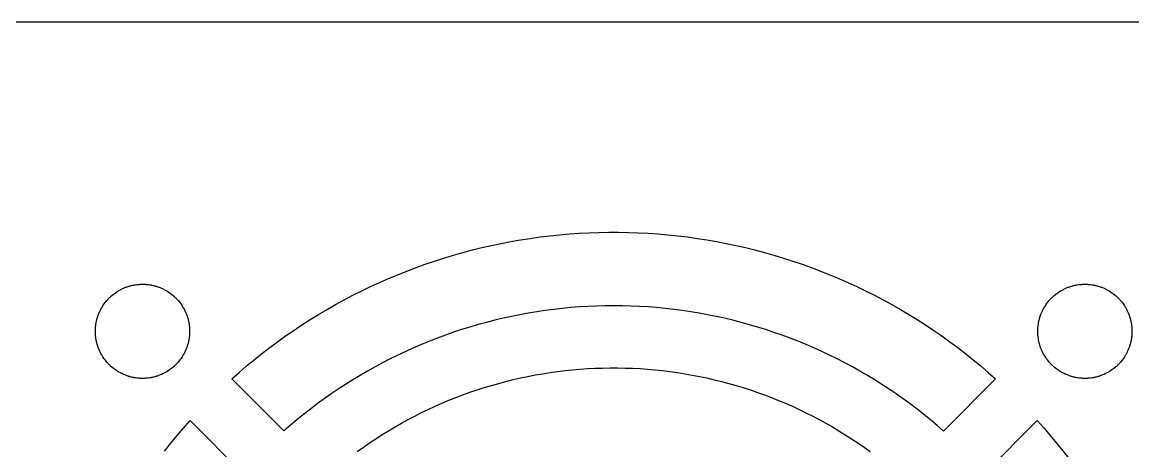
# Model space of a CAD drawing. Header units: metres. Extents: x -3 to 104, y -10 to 53.
# Drawn here: x 30.42 to 68.13, y 38.19 to 52.75 of the extents above; entities that cross this region are included whole.
import ezdxf

# ---------------------------------------------------------------- set-up
doc = ezdxf.new("R2010")
doc.units = ezdxf.units.M

msp = doc.modelspace()

# ---------------------------------------------------------------- linework, layer by layer
for p, q in [((102.768, 52.75), (-2.01758, 52.75)), ((46.6797, 45.2363), (47.0088, 45.2988)), ((47.0088, 45.2988), (47.3379, 45.3564)), ((47.3379, 45.3564), (47.668, 45.4082)), ((47.668, 45.4082), (47.999, 45.4541)), ((47.999, 45.4541), (48.3311, 45.4951)), ((48.3311, 45.4951), (48.6641, 45.5293)), ((48.6641, 45.5293), (48.9971, 45.5586)), ((48.9971, 45.5586), (49.3301, 45.5811)), ((49.3301, 45.5811), (49.6641, 45.5986)), ((49.6641, 45.5986), (49.998, 45.6104)), ((49.998, 45.6104), (50.333, 45.6162)), ((50.333, 45.6162), (50.667, 45.6162)), ((50.667, 45.6162), (51.002, 45.6104)), ((51.002, 45.6104), (51.3359, 45.5986)), ((51.3359, 45.5986), (51.6699, 45.5811)), ((51.6699, 45.5811), (52.0029, 45.5586)), ((52.0029, 45.5586), (52.3359, 45.5293)), ((52.3359, 45.5293), (52.6689, 45.4951)), ((52.6689, 45.4951), (53.001, 45.4541)), ((53.001, 45.4541), (53.332, 45.4082)), ((53.332, 45.4082), (53.6621, 45.3564)), ((53.6621, 45.3564), (53.9912, 45.2988)), ((53.9912, 45.2988), (54.3203, 45.2363)), ((45.0576, 44.8359), (45.3789, 44.9277)), ((45.3789, 44.9277), (45.7021, 45.0127)), ((45.7021, 45.0127), (46.0273, 45.0928)), ((46.0273, 45.0928), (46.3525, 45.167)), ((46.3525, 45.167), (46.6797, 45.2363)), ((54.3203, 45.2363), (54.6475, 45.167)), ((54.6475, 45.167), (54.9727, 45.0928)), ((54.9727, 45.0928), (55.2979, 45.0127)), ((55.2979, 45.0127), (55.6211, 44.9277)), ((55.6211, 44.9277), (55.9424, 44.8359)), ((43.7881, 44.416), (44.1025, 44.5293)), ((44.1025, 44.5293), (44.4189, 44.6367)), ((44.4189, 44.6367), (44.7373, 44.7393)), ((44.7373, 44.7393), (45.0576, 44.8359)), ((55.9424, 44.8359), (56.2627, 44.7393)), ((56.2627, 44.7393), (56.5811, 44.6367)), ((56.5811, 44.6367), (56.8975, 44.5293)), ((56.8975, 44.5293), (57.2119, 44.416)), ((42.8564, 44.0439), (43.165, 44.1738)), ((43.165, 44.1738), (43.4756, 44.2979)), ((43.4756, 44.2979), (43.7881, 44.416)), ((57.2119, 44.416), (57.5244, 44.2979)), ((57.5244, 44.2979), (57.835, 44.1738)), ((57.835, 44.1738), (58.1436, 44.0439)), ((33.9268, 43.7441), (33.9531, 43.7539)), ((33.9531, 43.7539), (34.0322, 43.7803)), ((34.0322, 43.7803), (34.0586, 43.7881)), ((34.0586, 43.7881), (34.0859, 43.7959)), ((34.0859, 43.7959), (34.1133, 43.8027)), ((34.1133, 43.8027), (34.1396, 43.8086)), ((34.1396, 43.8086), (34.167, 43.8154)), ((34.167, 43.8154), (34.1943, 43.8203)), ((34.1943, 43.8203), (34.2217, 43.8262)), ((34.2217, 43.8262), (34.25, 43.8301)), ((34.25, 43.8301), (34.3047, 43.8379)), ((34.3047, 43.8379), (34.333, 43.8408)), ((34.333, 43.8408), (34.3604, 43.8438)), ((34.3604, 43.8438), (34.3887, 43.8457)), ((34.3887, 43.8457), (34.416, 43.8477)), ((34.416, 43.8477), (34.4717, 43.8496)), ((34.4717, 43.8496), (34.5283, 43.8496)), ((34.5283, 43.8496), (34.584, 43.8477)), ((34.584, 43.8477), (34.6113, 43.8457)), ((34.6113, 43.8457), (34.6396, 43.8438)), ((34.6396, 43.8438), (34.667, 43.8408)), ((34.667, 43.8408), (34.6953, 43.8379)), ((34.6953, 43.8379), (34.75, 43.8301)), ((34.75, 43.8301), (34.7783, 43.8262)), ((34.7783, 43.8262), (34.8057, 43.8203)), ((34.8057, 43.8203), (34.833, 43.8154)), ((34.833, 43.8154), (34.8604, 43.8086)), ((34.8604, 43.8086), (34.8867, 43.8027)), ((34.8867, 43.8027), (34.9141, 43.7959)), ((34.9141, 43.7959), (34.9414, 43.7881)), ((34.9414, 43.7881), (34.9678, 43.7803)), ((34.9678, 43.7803), (35.0469, 43.7539)), ((35.0469, 43.7539), (35.0732, 43.7441)), ((41.9453, 43.625), (42.2471, 43.7695)), ((42.2471, 43.7695), (42.5508, 43.9102)), ((42.5508, 43.9102), (42.8564, 44.0439)), ((58.1436, 44.0439), (58.4492, 43.9102)), ((58.4492, 43.9102), (58.7529, 43.7695)), ((58.7529, 43.7695), (59.0547, 43.625)), ((65.9268, 43.7441), (65.9531, 43.7539)), ((65.9531, 43.7539), (66.0322, 43.7803)), ((66.0322, 43.7803), (66.0586, 43.7881)), ((66.0586, 43.7881), (66.0859, 43.7959)), ((66.0859, 43.7959), (66.1133, 43.8027)), ((66.1133, 43.8027), (66.1396, 43.8086)), ((66.1396, 43.8086), (66.167, 43.8154)), ((66.167, 43.8154), (66.1943, 43.8203)), ((66.1943, 43.8203), (66.2217, 43.8262)), ((66.2217, 43.8262), (66.25, 43.8301)), ((66.25, 43.8301), (66.3047, 43.8379)), ((66.3047, 43.8379), (66.333, 43.8408)), ((66.333, 43.8408), (66.3604, 43.8438)), ((66.3604, 43.8438), (66.3887, 43.8457)), ((66.3887, 43.8457), (66.416, 43.8477)), ((66.416, 43.8477), (66.4717, 43.8496)), ((66.4717, 43.8496), (66.5283, 43.8496)), ((66.5283, 43.8496), (66.584, 43.8477)), ((66.584, 43.8477), (66.6113, 43.8457)), ((66.6113, 43.8457), (66.6396, 43.8438)), ((66.6396, 43.8438), (66.667, 43.8408)), ((66.667, 43.8408), (66.6953, 43.8379)), ((66.6953, 43.8379), (66.75, 43.8301)), ((66.75, 43.8301), (66.7783, 43.8262)), ((66.7783, 43.8262), (66.8057, 43.8203)), ((66.8057, 43.8203), (66.833, 43.8154)), ((66.833, 43.8154), (66.8604, 43.8086)), ((66.8604, 43.8086), (66.8867, 43.8027)), ((66.8867, 43.8027), (66.9141, 43.7959)), ((66.9141, 43.7959), (66.9414, 43.7881)), ((66.9414, 43.7881), (66.9678, 43.7803)), ((66.9678, 43.7803), (67.0469, 43.7539)), ((67.0469, 43.7539), (67.0732, 43.7441)), ((33.3486, 43.3613), (33.3682, 43.3818)), ((33.3682, 43.3818), (33.3887, 43.4014)), ((33.3887, 43.4014), (33.4092, 43.4199)), ((33.4092, 43.4199), (33.4297, 43.4395)), ((33.4297, 43.4395), (33.4502, 43.458)), ((33.4502, 43.458), (33.5146, 43.5107)), ((33.5146, 43.5107), (33.582, 43.5605)), ((33.582, 43.5605), (33.6289, 43.5918)), ((33.6289, 43.5918), (33.6758, 43.6211)), ((33.6758, 43.6211), (33.7002, 43.6357)), ((33.7002, 43.6357), (33.749, 43.6631)), ((33.749, 43.6631), (33.7734, 43.6758)), ((33.7734, 43.6758), (33.7988, 43.6885)), ((33.7988, 43.6885), (33.8496, 43.7119)), ((33.8496, 43.7119), (33.9004, 43.7334)), ((33.9004, 43.7334), (33.9268, 43.7441)), ((35.0732, 43.7441), (35.0996, 43.7334)), ((35.0996, 43.7334), (35.1504, 43.7119)), ((35.1504, 43.7119), (35.2012, 43.6885)), ((35.2012, 43.6885), (35.2266, 43.6758)), ((35.2266, 43.6758), (35.251, 43.6631)), ((35.251, 43.6631), (35.2998, 43.6357)), ((35.2998, 43.6357), (35.3242, 43.6211)), ((35.3242, 43.6211), (35.3711, 43.5918)), ((35.3711, 43.5918), (35.418, 43.5605)), ((35.418, 43.5605), (35.4854, 43.5107)), ((35.4854, 43.5107), (35.5498, 43.458)), ((35.5498, 43.458), (35.5703, 43.4395)), ((35.5703, 43.4395), (35.5908, 43.4199)), ((35.5908, 43.4199), (35.6113, 43.4014)), ((35.6113, 43.4014), (35.6318, 43.3818)), ((35.6318, 43.3818), (35.6514, 43.3613)), ((41.3506, 43.3193), (41.6465, 43.4746)), ((41.6465, 43.4746), (41.9453, 43.625)), ((59.0547, 43.625), (59.3535, 43.4746)), ((59.3535, 43.4746), (59.6494, 43.3193)), ((65.3486, 43.3613), (65.3682, 43.3818)), ((65.3682, 43.3818), (65.3887, 43.4014)), ((65.3887, 43.4014), (65.4092, 43.4199)), ((65.4092, 43.4199), (65.4297, 43.4395)), ((65.4297, 43.4395), (65.4502, 43.458)), ((65.4502, 43.458), (65.5146, 43.5107)), ((65.5146, 43.5107), (65.582, 43.5605)), ((65.582, 43.5605), (65.6289, 43.5918)), ((65.6289, 43.5918), (65.6758, 43.6211)), ((65.6758, 43.6211), (65.7002, 43.6357)), ((65.7002, 43.6357), (65.749, 43.6631)), ((65.749, 43.6631), (65.7734, 43.6758)), ((65.7734, 43.6758), (65.7988, 43.6885)), ((65.7988, 43.6885), (65.8496, 43.7119)), ((65.8496, 43.7119), (65.9004, 43.7334)), ((65.9004, 43.7334), (65.9268, 43.7441)), ((67.0732, 43.7441), (67.0996, 43.7334)), ((67.0996, 43.7334), (67.1504, 43.7119)), ((67.1504, 43.7119), (67.2012, 43.6885)), ((67.2012, 43.6885), (67.2266, 43.6758)), ((67.2266, 43.6758), (67.251, 43.6631)), ((67.251, 43.6631), (67.2998, 43.6357)), ((67.2998, 43.6357), (67.3242, 43.6211)), ((67.3242, 43.6211), (67.3711, 43.5918)), ((67.3711, 43.5918), (67.418, 43.5605)), ((67.418, 43.5605), (67.4854, 43.5107)), ((67.4854, 43.5107), (67.5498, 43.458)), ((67.5498, 43.458), (67.5703, 43.4395)), ((67.5703, 43.4395), (67.5908, 43.4199)), ((67.5908, 43.4199), (67.6113, 43.4014)), ((67.6113, 43.4014), (67.6318, 43.3818)), ((67.6318, 43.3818), (67.6514, 43.3613)), ((33.0742, 42.9766), (33.0869, 43.001)), ((33.0869, 43.001), (33.1143, 43.0498)), ((33.1143, 43.0498), (33.1289, 43.0742)), ((33.1289, 43.0742), (33.1582, 43.1211)), ((33.1582, 43.1211), (33.1895, 43.168)), ((33.1895, 43.168), (33.2393, 43.2354)), ((33.2393, 43.2354), (33.292, 43.2998)), ((33.292, 43.2998), (33.3105, 43.3203)), ((33.3105, 43.3203), (33.3301, 43.3408)), ((33.3301, 43.3408), (33.3486, 43.3613)), ((35.6514, 43.3613), (35.6699, 43.3408)), ((35.6699, 43.3408), (35.6895, 43.3203)), ((35.6895, 43.3203), (35.708, 43.2998)), ((35.708, 43.2998), (35.7607, 43.2354)), ((35.7607, 43.2354), (35.8105, 43.168)), ((35.8105, 43.168), (35.8418, 43.1211)), ((35.8418, 43.1211), (35.8711, 43.0742)), ((35.8711, 43.0742), (35.8857, 43.0498)), ((35.8857, 43.0498), (35.9131, 43.001)), ((35.9131, 43.001), (35.9258, 42.9766)), ((40.4795, 42.8223), (40.7666, 42.9932)), ((40.7666, 42.9932), (41.0576, 43.1582)), ((41.0576, 43.1582), (41.3506, 43.3193)), ((48.4648, 42.9941), (48.1758, 42.9561)), ((48.7549, 43.0264), (48.4648, 42.9941)), ((49.0449, 43.0547), (48.7549, 43.0264)), ((49.3359, 43.0771), (49.0449, 43.0547)), ((49.627, 43.0947), (49.3359, 43.0771)), ((49.918, 43.1074), (49.627, 43.0947)), ((50.21, 43.1143), (49.918, 43.1074)), ((50.501, 43.1172), (50.21, 43.1143)), ((50.793, 43.1143), (50.501, 43.1172)), ((51.084, 43.1074), (50.793, 43.1143)), ((51.375, 43.0947), (51.084, 43.1074)), ((51.666, 43.0771), (51.375, 43.0947)), ((51.957, 43.0537), (51.666, 43.0771)), ((52.2471, 43.0264), (51.957, 43.0537)), ((52.5371, 42.9941), (52.2471, 43.0264)), ((52.8262, 42.9561), (52.5371, 42.9941)), ((59.6494, 43.3193), (59.9424, 43.1582)), ((59.9424, 43.1582), (60.2334, 42.9932)), ((60.2334, 42.9932), (60.5205, 42.8223)), ((65.0742, 42.9766), (65.0869, 43.001)), ((65.0869, 43.001), (65.1143, 43.0498)), ((65.1143, 43.0498), (65.1289, 43.0742)), ((65.1289, 43.0742), (65.1582, 43.1211)), ((65.1582, 43.1211), (65.1895, 43.168)), ((65.1895, 43.168), (65.2393, 43.2354)), ((65.2393, 43.2354), (65.292, 43.2998)), ((65.292, 43.2998), (65.3105, 43.3203)), ((65.3105, 43.3203), (65.3301, 43.3408)), ((65.3301, 43.3408), (65.3486, 43.3613)), ((67.6514, 43.3613), (67.6699, 43.3408)), ((67.6699, 43.3408), (67.6895, 43.3203)), ((67.6895, 43.3203), (67.708, 43.2998)), ((67.708, 43.2998), (67.7607, 43.2354)), ((67.7607, 43.2354), (67.8105, 43.168)), ((67.8105, 43.168), (67.8418, 43.1211)), ((67.8418, 43.1211), (67.8711, 43.0742)), ((67.8711, 43.0742), (67.8857, 43.0498)), ((67.8857, 43.0498), (67.9131, 43.001)), ((67.9131, 43.001), (67.9258, 42.9766)), ((32.9414, 42.6104), (32.9473, 42.6367)), ((32.9473, 42.6367), (32.9541, 42.6641)), ((32.9541, 42.6641), (32.9619, 42.6914)), ((32.9619, 42.6914), (32.9697, 42.7178)), ((32.9697, 42.7178), (32.9961, 42.7969)), ((32.9961, 42.7969), (33.0059, 42.8232)), ((33.0059, 42.8232), (33.0166, 42.8496)), ((33.0166, 42.8496), (33.0381, 42.9004)), ((33.0381, 42.9004), (33.0615, 42.9512)), ((33.0615, 42.9512), (33.0742, 42.9766)), ((35.9258, 42.9766), (35.9385, 42.9512)), ((35.9385, 42.9512), (35.9619, 42.9004)), ((35.9619, 42.9004), (35.9834, 42.8496)), ((35.9834, 42.8496), (35.9941, 42.8232)), ((35.9941, 42.8232), (36.0039, 42.7969)), ((36.0039, 42.7969), (36.0303, 42.7178)), ((36.0303, 42.7178), (36.0381, 42.6914)), ((36.0381, 42.6914), (36.0459, 42.6641)), ((36.0459, 42.6641), (36.0527, 42.6367)), ((36.0527, 42.6367), (36.0586, 42.6104)), ((39.9131, 42.4668), (40.1943, 42.6475)), ((40.1943, 42.6475), (40.4795, 42.8223)), ((46.459, 42.626), (46.1768, 42.5537)), ((46.7422, 42.6934), (46.459, 42.626)), ((47.0273, 42.7559), (46.7422, 42.6934)), ((47.3135, 42.8135), (47.0273, 42.7559)), ((47.5996, 42.8662), (47.3135, 42.8135)), ((47.8877, 42.9141), (47.5996, 42.8662)), ((48.1758, 42.9561), (47.8877, 42.9141)), ((53.1143, 42.9131), (52.8262, 42.9561)), ((53.4023, 42.8652), (53.1143, 42.9131)), ((53.6895, 42.8125), (53.4023, 42.8652)), ((53.9746, 42.7549), (53.6895, 42.8125)), ((54.2598, 42.6924), (53.9746, 42.7549)), ((54.543, 42.625), (54.2598, 42.6924)), ((54.8262, 42.5527), (54.543, 42.625)), ((60.5205, 42.8223), (60.8057, 42.6475)), ((60.8057, 42.6475), (61.0869, 42.4668)), ((64.9414, 42.6104), (64.9473, 42.6367)), ((64.9473, 42.6367), (64.9541, 42.6641)), ((64.9541, 42.6641), (64.9619, 42.6914)), ((64.9619, 42.6914), (64.9697, 42.7178)), ((64.9697, 42.7178), (64.9961, 42.7969)), ((64.9961, 42.7969), (65.0059, 42.8232)), ((65.0059, 42.8232), (65.0166, 42.8496)), ((65.0166, 42.8496), (65.0381, 42.9004)), ((65.0381, 42.9004), (65.0615, 42.9512)), ((65.0615, 42.9512), (65.0742, 42.9766)), ((67.9258, 42.9766), (67.9385, 42.9512)), ((67.9385, 42.9512), (67.9619, 42.9004)), ((67.9619, 42.9004), (67.9834, 42.8496)), ((67.9834, 42.8496), (67.9941, 42.8232)), ((67.9941, 42.8232), (68.0039, 42.7969)), ((68.0039, 42.7969), (68.0303, 42.7178)), ((68.0303, 42.7178), (68.0381, 42.6914)), ((68.0381, 42.6914), (68.0459, 42.6641)), ((68.0459, 42.6641), (68.0527, 42.6367)), ((68.0527, 42.6367), (68.0586, 42.6104)), ((32.9004, 42.2783), (32.9023, 42.334)), ((32.9004, 42.2217), (32.9004, 42.2783)), ((32.9023, 42.334), (32.9043, 42.3613)), ((32.9043, 42.3613), (32.9062, 42.3896)), ((32.9062, 42.3896), (32.9092, 42.417)), ((32.9092, 42.417), (32.9121, 42.4453)), ((32.9121, 42.4453), (32.9199, 42.5)), ((32.9199, 42.5), (32.9238, 42.5283)), ((32.9238, 42.5283), (32.9297, 42.5557)), ((32.9297, 42.5557), (32.9346, 42.583)), ((32.9346, 42.583), (32.9414, 42.6104)), ((36.0586, 42.6104), (36.0654, 42.583)), ((36.0654, 42.583), (36.0703, 42.5557)), ((36.0703, 42.5557), (36.0762, 42.5283)), ((36.0762, 42.5283), (36.0801, 42.5)), ((36.0801, 42.5), (36.0879, 42.4453)), ((36.0879, 42.4453), (36.0908, 42.417)), ((36.0908, 42.417), (36.0938, 42.3896)), ((36.0938, 42.3896), (36.0957, 42.3613)), ((36.0957, 42.3613), (36.0977, 42.334)), ((36.0977, 42.334), (36.0996, 42.2783)), ((36.0996, 42.2783), (36.0996, 42.2217)), ((39.3594, 42.0918), (39.6348, 42.2812)), ((39.6348, 42.2812), (39.9131, 42.4668)), ((45.3369, 42.3076), (45.0605, 42.2158)), ((45.6152, 42.3945), (45.3369, 42.3076)), ((45.8955, 42.4766), (45.6152, 42.3945)), ((46.1768, 42.5537), (45.8955, 42.4766)), ((55.1064, 42.4756), (54.8262, 42.5527)), ((55.3867, 42.3936), (55.1064, 42.4756)), ((55.665, 42.3066), (55.3867, 42.3936)), ((55.9414, 42.2148), (55.665, 42.3066)), ((61.0869, 42.4668), (61.3652, 42.2812)), ((61.3652, 42.2812), (61.6406, 42.0918)), ((64.9004, 42.2783), (64.9023, 42.334)), ((64.9004, 42.2217), (64.9004, 42.2783)), ((64.9023, 42.334), (64.9043, 42.3613)), ((64.9043, 42.3613), (64.9062, 42.3896)), ((64.9062, 42.3896), (64.9092, 42.417)), ((64.9092, 42.417), (64.9121, 42.4453)), ((64.9121, 42.4453), (64.9199, 42.5)), ((64.9199, 42.5), (64.9238, 42.5283)), ((64.9238, 42.5283), (64.9297, 42.5557)), ((64.9297, 42.5557), (64.9346, 42.583)), ((64.9346, 42.583), (64.9414, 42.6104)), ((68.0586, 42.6104), (68.0654, 42.583)), ((68.0654, 42.583), (68.0703, 42.5557)), ((68.0703, 42.5557), (68.0762, 42.5283)), ((68.0762, 42.5283), (68.0801, 42.5)), ((68.0801, 42.5), (68.0879, 42.4453)), ((68.0879, 42.4453), (68.0908, 42.417)), ((68.0908, 42.417), (68.0938, 42.3896)), ((68.0938, 42.3896), (68.0957, 42.3613)), ((68.0957, 42.3613), (68.0977, 42.334)), ((68.0977, 42.334), (68.0996, 42.2783)), ((68.0996, 42.2783), (68.0996, 42.2217)), ((32.9023, 42.166), (32.9004, 42.2217)), ((32.9043, 42.1387), (32.9023, 42.166)), ((32.9062, 42.1104), (32.9043, 42.1387)), ((32.9092, 42.083), (32.9062, 42.1104)), ((32.9121, 42.0547), (32.9092, 42.083)), ((32.9199, 42), (32.9121, 42.0547)), ((32.9238, 41.9717), (32.9199, 42)), ((32.9297, 41.9443), (32.9238, 41.9717)), ((32.9346, 41.917), (32.9297, 41.9443)), ((32.9414, 41.8896), (32.9346, 41.917)), ((32.9473, 41.8633), (32.9414, 41.8896)), ((32.9541, 41.8359), (32.9473, 41.8633)), ((36.0527, 41.8633), (36.0459, 41.8359)), ((36.0586, 41.8896), (36.0527, 41.8633)), ((36.0654, 41.917), (36.0586, 41.8896)), ((36.0703, 41.9443), (36.0654, 41.917)), ((36.0762, 41.9717), (36.0703, 41.9443)), ((36.0801, 42), (36.0762, 41.9717)), ((36.0879, 42.0547), (36.0801, 42)), ((36.0908, 42.083), (36.0879, 42.0547)), ((36.0938, 42.1104), (36.0908, 42.083)), ((36.0957, 42.1387), (36.0938, 42.1104)), ((36.0977, 42.166), (36.0957, 42.1387)), ((36.0996, 42.2217), (36.0977, 42.166)), ((38.8193, 41.6973), (39.0879, 41.8965)), ((39.0879, 41.8965), (39.3594, 42.0918)), ((44.2402, 41.9121), (43.9707, 41.8018)), ((44.5117, 42.0186), (44.2402, 41.9121)), ((44.7852, 42.1191), (44.5117, 42.0186)), ((45.0605, 42.2158), (44.7852, 42.1191)), ((56.2168, 42.1191), (55.9414, 42.2148)), ((56.4902, 42.0176), (56.2168, 42.1191)), ((56.7617, 41.9121), (56.4902, 42.0176)), ((57.0322, 41.8008), (56.7617, 41.9121)), ((61.6406, 42.0918), (61.9121, 41.8965)), ((61.9121, 41.8965), (62.1807, 41.6973)), ((64.9023, 42.166), (64.9004, 42.2217)), ((64.9043, 42.1387), (64.9023, 42.166)), ((64.9062, 42.1104), (64.9043, 42.1387)), ((64.9092, 42.083), (64.9062, 42.1104)), ((64.9121, 42.0547), (64.9092, 42.083)), ((64.9199, 42), (64.9121, 42.0547)), ((64.9238, 41.9717), (64.9199, 42)), ((64.9297, 41.9443), (64.9238, 41.9717)), ((64.9346, 41.917), (64.9297, 41.9443)), ((64.9414, 41.8896), (64.9346, 41.917)), ((64.9473, 41.8633), (64.9414, 41.8896)), ((64.9541, 41.8359), (64.9473, 41.8633)), ((68.0527, 41.8633), (68.0459, 41.8359)), ((68.0586, 41.8896), (68.0527, 41.8633)), ((68.0654, 41.917), (68.0586, 41.8896)), ((68.0703, 41.9443), (68.0654, 41.917)), ((68.0762, 41.9717), (68.0703, 41.9443)), ((68.0801, 42), (68.0762, 41.9717)), ((68.0879, 42.0547), (68.0801, 42)), ((68.0908, 42.083), (68.0879, 42.0547)), ((68.0938, 42.1104), (68.0908, 42.083)), ((68.0957, 42.1387), (68.0938, 42.1104)), ((68.0977, 42.166), (68.0957, 42.1387)), ((68.0996, 42.2217), (68.0977, 42.166)), ((32.9619, 41.8086), (32.9541, 41.8359)), ((32.9697, 41.7822), (32.9619, 41.8086)), ((32.9961, 41.7031), (32.9697, 41.7822)), ((33.0059, 41.6768), (32.9961, 41.7031)), ((33.0166, 41.6504), (33.0059, 41.6768)), ((33.0381, 41.5996), (33.0166, 41.6504)), ((33.0615, 41.5488), (33.0381, 41.5996)), ((33.0742, 41.5234), (33.0615, 41.5488)), ((33.0869, 41.499), (33.0742, 41.5234)), ((33.1143, 41.4502), (33.0869, 41.499)), ((35.9131, 41.499), (35.8857, 41.4502)), ((35.9258, 41.5234), (35.9131, 41.499)), ((35.9385, 41.5488), (35.9258, 41.5234)), ((35.9619, 41.5996), (35.9385, 41.5488)), ((35.9834, 41.6504), (35.9619, 41.5996)), ((35.9941, 41.6768), (35.9834, 41.6504)), ((36.0039, 41.7031), (35.9941, 41.6768)), ((36.0303, 41.7822), (36.0039, 41.7031)), ((36.0381, 41.8086), (36.0303, 41.7822)), ((36.0459, 41.8359), (36.0381, 41.8086)), ((38.293, 41.2852), (38.5547, 41.4932)), ((38.5547, 41.4932), (38.8193, 41.6973)), ((43.4365, 41.5674), (43.1729, 41.4424)), ((43.7021, 41.6865), (43.4365, 41.5674)), ((43.9707, 41.8018), (43.7021, 41.6865)), ((57.2998, 41.6855), (57.0322, 41.8008)), ((57.5654, 41.5664), (57.2998, 41.6855)), ((57.8291, 41.4414), (57.5654, 41.5664)), ((62.1807, 41.6973), (62.4453, 41.4932)), ((62.4453, 41.4932), (62.707, 41.2852)), ((64.9619, 41.8086), (64.9541, 41.8359)), ((64.9697, 41.7822), (64.9619, 41.8086)), ((64.9961, 41.7031), (64.9697, 41.7822)), ((65.0059, 41.6768), (64.9961, 41.7031)), ((65.0166, 41.6504), (65.0059, 41.6768)), ((65.0381, 41.5996), (65.0166, 41.6504)), ((65.0615, 41.5488), (65.0381, 41.5996)), ((65.0742, 41.5234), (65.0615, 41.5488)), ((65.0869, 41.499), (65.0742, 41.5234)), ((65.1143, 41.4502), (65.0869, 41.499)), ((67.9131, 41.499), (67.8857, 41.4502)), ((67.9258, 41.5234), (67.9131, 41.499)), ((67.9385, 41.5488), (67.9258, 41.5234)), ((67.9619, 41.5996), (67.9385, 41.5488)), ((67.9834, 41.6504), (67.9619, 41.5996)), ((67.9941, 41.6768), (67.9834, 41.6504)), ((68.0039, 41.7031), (67.9941, 41.6768)), ((68.0303, 41.7822), (68.0039, 41.7031)), ((68.0381, 41.8086), (68.0303, 41.7822)), ((68.0459, 41.8359), (68.0381, 41.8086)), ((33.1289, 41.4258), (33.1143, 41.4502)), ((33.1582, 41.3789), (33.1289, 41.4258)), ((33.1895, 41.332), (33.1582, 41.3789)), ((33.2393, 41.2646), (33.1895, 41.332)), ((33.292, 41.2002), (33.2393, 41.2646)), ((33.3105, 41.1797), (33.292, 41.2002)), ((33.3301, 41.1592), (33.3105, 41.1797)), ((33.3486, 41.1387), (33.3301, 41.1592)), ((33.3682, 41.1182), (33.3486, 41.1387)), ((33.3887, 41.0986), (33.3682, 41.1182)), ((35.6318, 41.1182), (35.6113, 41.0986)), ((35.6514, 41.1387), (35.6318, 41.1182)), ((35.6699, 41.1592), (35.6514, 41.1387)), ((35.6895, 41.1797), (35.6699, 41.1592)), ((35.708, 41.2002), (35.6895, 41.1797)), ((35.7607, 41.2646), (35.708, 41.2002)), ((35.8105, 41.332), (35.7607, 41.2646)), ((35.8418, 41.3789), (35.8105, 41.332)), ((35.8711, 41.4258), (35.8418, 41.3789)), ((35.8857, 41.4502), (35.8711, 41.4258)), ((38.0352, 41.0723), (38.293, 41.2852)), ((42.6523, 41.1807), (42.3955, 41.042)), ((42.9111, 41.3135), (42.6523, 41.1807)), ((43.1729, 41.4424), (42.9111, 41.3135)), ((58.0908, 41.3125), (57.8291, 41.4414)), ((58.3496, 41.1797), (58.0908, 41.3125)), ((58.6064, 41.041), (58.3496, 41.1797)), ((62.707, 41.2852), (62.9648, 41.0723)), ((65.1289, 41.4258), (65.1143, 41.4502)), ((65.1582, 41.3789), (65.1289, 41.4258)), ((65.1895, 41.332), (65.1582, 41.3789)), ((65.2393, 41.2646), (65.1895, 41.332)), ((65.292, 41.2002), (65.2393, 41.2646)), ((65.3105, 41.1797), (65.292, 41.2002)), ((65.3301, 41.1592), (65.3105, 41.1797)), ((65.3486, 41.1387), (65.3301, 41.1592)), ((65.3682, 41.1182), (65.3486, 41.1387)), ((65.3887, 41.0986), (65.3682, 41.1182)), ((67.6318, 41.1182), (67.6113, 41.0986)), ((67.6514, 41.1387), (67.6318, 41.1182)), ((67.6699, 41.1592), (67.6514, 41.1387)), ((67.6895, 41.1797), (67.6699, 41.1592)), ((67.708, 41.2002), (67.6895, 41.1797)), ((67.7607, 41.2646), (67.708, 41.2002)), ((67.8105, 41.332), (67.7607, 41.2646)), ((67.8418, 41.3789), (67.8105, 41.332)), ((67.8711, 41.4258), (67.8418, 41.3789)), ((67.8857, 41.4502), (67.8711, 41.4258)), ((33.4092, 41.0801), (33.3887, 41.0986)), ((33.4297, 41.0605), (33.4092, 41.0801)), ((33.4502, 41.042), (33.4297, 41.0605)), ((33.5146, 40.9893), (33.4502, 41.042)), ((33.582, 40.9395), (33.5146, 40.9893)), ((33.6289, 40.9082), (33.582, 40.9395)), ((33.6758, 40.8789), (33.6289, 40.9082)), ((33.7002, 40.8643), (33.6758, 40.8789)), ((33.749, 40.8369), (33.7002, 40.8643)), ((33.7734, 40.8242), (33.749, 40.8369)), ((33.7988, 40.8115), (33.7734, 40.8242)), ((33.8496, 40.7881), (33.7988, 40.8115)), ((33.9004, 40.7666), (33.8496, 40.7881)), ((33.9268, 40.7559), (33.9004, 40.7666)), ((33.9531, 40.7461), (33.9268, 40.7559)), ((34.0322, 40.7197), (33.9531, 40.7461)), ((35.0469, 40.7461), (34.9678, 40.7197)), ((35.0732, 40.7559), (35.0469, 40.7461)), ((35.0996, 40.7666), (35.0732, 40.7559)), ((35.1504, 40.7881), (35.0996, 40.7666)), ((35.2012, 40.8115), (35.1504, 40.7881)), ((35.2266, 40.8242), (35.2012, 40.8115)), ((35.251, 40.8369), (35.2266, 40.8242)), ((35.2998, 40.8643), (35.251, 40.8369)), ((35.3242, 40.8789), (35.2998, 40.8643)), ((35.3711, 40.9082), (35.3242, 40.8789)), ((35.418, 40.9395), (35.3711, 40.9082)), ((35.4854, 40.9893), (35.418, 40.9395)), ((35.5498, 41.042), (35.4854, 40.9893)), ((35.5703, 41.0605), (35.5498, 41.042)), ((35.5908, 41.0801), (35.5703, 41.0605)), ((35.6113, 41.0986), (35.5908, 41.0801)), ((37.5312, 40.6328), (37.7812, 40.8545)), ((37.7812, 40.8545), (38.0352, 41.0723)), ((41.8887, 40.7529), (41.6396, 40.6025)), ((42.1406, 40.9004), (41.8887, 40.7529)), ((42.3955, 41.042), (42.1406, 40.9004)), ((47.5869, 40.7178), (47.8379, 40.7666)), ((47.8379, 40.7666), (48.0889, 40.8105)), ((48.0889, 40.8105), (48.3408, 40.8496)), ((48.3408, 40.8496), (48.5938, 40.8848)), ((48.5938, 40.8848), (48.8477, 40.916)), ((48.8477, 40.916), (49.1006, 40.9424)), ((49.1006, 40.9424), (49.3555, 40.9639)), ((49.3555, 40.9639), (49.6094, 40.9814)), ((49.6094, 40.9814), (49.8643, 40.9951)), ((49.8643, 40.9951), (50.1191, 41.0039)), ((50.1191, 41.0039), (50.375, 41.0078)), ((50.375, 41.0078), (50.6299, 41.0078)), ((50.6299, 41.0078), (50.8848, 41.0039)), ((50.8848, 41.0039), (51.1396, 40.9941)), ((51.1396, 40.9941), (51.3945, 40.9814)), ((51.3945, 40.9814), (51.6494, 40.9639)), ((51.6494, 40.9639), (51.9033, 40.9414)), ((51.9033, 40.9414), (52.1572, 40.915)), ((52.1572, 40.915), (52.4102, 40.8848)), ((52.4102, 40.8848), (52.6631, 40.8486)), ((52.6631, 40.8486), (52.915, 40.8096)), ((52.915, 40.8096), (53.166, 40.7656)), ((53.166, 40.7656), (53.417, 40.7178)), ((58.8613, 40.8994), (58.6064, 41.041)), ((59.1133, 40.752), (58.8613, 40.8994)), ((59.3623, 40.6016), (59.1133, 40.752)), ((62.9648, 41.0723), (63.2188, 40.8545)), ((63.2188, 40.8545), (63.4688, 40.6328)), ((65.4092, 41.0801), (65.3887, 41.0986)), ((65.4297, 41.0605), (65.4092, 41.0801)), ((65.4502, 41.042), (65.4297, 41.0605)), ((65.5146, 40.9893), (65.4502, 41.042)), ((65.582, 40.9395), (65.5146, 40.9893)), ((65.6289, 40.9082), (65.582, 40.9395)), ((65.6758, 40.8789), (65.6289, 40.9082)), ((65.7002, 40.8643), (65.6758, 40.8789)), ((65.749, 40.8369), (65.7002, 40.8643)), ((65.7734, 40.8242), (65.749, 40.8369)), ((65.7988, 40.8115), (65.7734, 40.8242)), ((65.8496, 40.7881), (65.7988, 40.8115)), ((65.9004, 40.7666), (65.8496, 40.7881)), ((65.9268, 40.7559), (65.9004, 40.7666)), ((65.9531, 40.7461), (65.9268, 40.7559)), ((66.0322, 40.7197), (65.9531, 40.7461)), ((67.0469, 40.7461), (66.9678, 40.7197)), ((67.0732, 40.7559), (67.0469, 40.7461)), ((67.0996, 40.7666), (67.0732, 40.7559)), ((67.1504, 40.7881), (67.0996, 40.7666)), ((67.2012, 40.8115), (67.1504, 40.7881)), ((67.2266, 40.8242), (67.2012, 40.8115)), ((67.251, 40.8369), (67.2266, 40.8242)), ((67.2998, 40.8643), (67.251, 40.8369)), ((67.3242, 40.8789), (67.2998, 40.8643)), ((67.3711, 40.9082), (67.3242, 40.8789)), ((67.418, 40.9395), (67.3711, 40.9082)), ((67.4854, 40.9893), (67.418, 40.9395)), ((67.5498, 41.042), (67.4854, 40.9893)), ((67.5703, 41.0605), (67.5498, 41.042)), ((67.5908, 41.0801), (67.5703, 41.0605)), ((67.6113, 41.0986), (67.5908, 41.0801)), ((34.0586, 40.7119), (34.0322, 40.7197)), ((34.0859, 40.7041), (34.0586, 40.7119)), ((34.1133, 40.6973), (34.0859, 40.7041)), ((34.1396, 40.6914), (34.1133, 40.6973)), ((34.167, 40.6846), (34.1396, 40.6914)), ((34.1943, 40.6797), (34.167, 40.6846)), ((34.2217, 40.6738), (34.1943, 40.6797)), ((34.25, 40.6699), (34.2217, 40.6738)), ((34.3047, 40.6621), (34.25, 40.6699)), ((34.333, 40.6592), (34.3047, 40.6621)), ((34.3604, 40.6562), (34.333, 40.6592)), ((34.3887, 40.6543), (34.3604, 40.6562)), ((34.416, 40.6523), (34.3887, 40.6543)), ((34.4717, 40.6504), (34.416, 40.6523)), ((34.5283, 40.6504), (34.4717, 40.6504)), ((34.584, 40.6523), (34.5283, 40.6504)), ((34.6113, 40.6543), (34.584, 40.6523)), ((34.6396, 40.6562), (34.6113, 40.6543)), ((34.667, 40.6592), (34.6396, 40.6562)), ((34.6953, 40.6621), (34.667, 40.6592)), ((34.75, 40.6699), (34.6953, 40.6621)), ((34.7783, 40.6738), (34.75, 40.6699)), ((34.8057, 40.6797), (34.7783, 40.6738)), ((34.833, 40.6846), (34.8057, 40.6797)), ((34.8604, 40.6914), (34.833, 40.6846)), ((34.8867, 40.6973), (34.8604, 40.6914)), ((34.9141, 40.7041), (34.8867, 40.6973)), ((34.9414, 40.7119), (34.9141, 40.7041)), ((34.9678, 40.7197), (34.9414, 40.7119)), ((39.3027, 38.8643), (37.5312, 40.6328)), ((41.3926, 40.4473), (41.1484, 40.2871)), ((41.6396, 40.6025), (41.3926, 40.4473)), ((46.1045, 40.3389), (46.3486, 40.4131)), ((46.3486, 40.4131), (46.5947, 40.4824)), ((46.5947, 40.4824), (46.8408, 40.5479)), ((46.8408, 40.5479), (47.0889, 40.6084)), ((47.0889, 40.6084), (47.3379, 40.666)), ((47.3379, 40.666), (47.5869, 40.7178)), ((53.417, 40.7178), (53.667, 40.665)), ((53.667, 40.665), (53.915, 40.6074)), ((53.915, 40.6074), (54.1631, 40.5469)), ((54.1631, 40.5469), (54.4092, 40.4814)), ((54.4092, 40.4814), (54.6553, 40.4111)), ((54.6553, 40.4111), (54.8994, 40.3379)), ((59.6094, 40.4463), (59.3623, 40.6016)), ((59.8535, 40.2861), (59.6094, 40.4463)), ((63.4688, 40.6328), (61.6992, 38.8633)), ((66.0586, 40.7119), (66.0322, 40.7197)), ((66.0859, 40.7041), (66.0586, 40.7119)), ((66.1133, 40.6973), (66.0859, 40.7041)), ((66.1396, 40.6914), (66.1133, 40.6973)), ((66.167, 40.6846), (66.1396, 40.6914)), ((66.1943, 40.6797), (66.167, 40.6846)), ((66.2217, 40.6738), (66.1943, 40.6797)), ((66.25, 40.6699), (66.2217, 40.6738)), ((66.3047, 40.6621), (66.25, 40.6699)), ((66.333, 40.6592), (66.3047, 40.6621)), ((66.3604, 40.6562), (66.333, 40.6592)), ((66.3887, 40.6543), (66.3604, 40.6562)), ((66.416, 40.6523), (66.3887, 40.6543)), ((66.4717, 40.6504), (66.416, 40.6523)), ((66.5283, 40.6504), (66.4717, 40.6504)), ((66.584, 40.6523), (66.5283, 40.6504)), ((66.6113, 40.6543), (66.584, 40.6523)), ((66.6396, 40.6562), (66.6113, 40.6543)), ((66.667, 40.6592), (66.6396, 40.6562)), ((66.6953, 40.6621), (66.667, 40.6592)), ((66.75, 40.6699), (66.6953, 40.6621)), ((66.7783, 40.6738), (66.75, 40.6699)), ((66.8057, 40.6797), (66.7783, 40.6738)), ((66.833, 40.6846), (66.8057, 40.6797)), ((66.8604, 40.6914), (66.833, 40.6846)), ((66.8867, 40.6973), (66.8604, 40.6914)), ((66.9141, 40.7041), (66.8867, 40.6973)), ((66.9414, 40.7119), (66.9141, 40.7041)), ((66.9678, 40.7197), (66.9414, 40.7119)), ((40.9072, 40.124), (40.6689, 39.9561)), ((41.1484, 40.2871), (40.9072, 40.124)), ((44.9053, 39.9072), (45.1416, 40.002)), ((45.1416, 40.002), (45.3809, 40.0918)), ((45.3809, 40.0918), (45.6201, 40.1787)), ((45.6201, 40.1787), (45.8623, 40.2607)), ((45.8623, 40.2607), (46.1045, 40.3389)), ((54.8994, 40.3379), (55.1416, 40.2598)), ((55.1416, 40.2598), (55.3838, 40.1768)), ((55.3838, 40.1768), (55.624, 40.0908)), ((55.624, 40.0908), (55.8623, 40)), ((55.8623, 40), (56.0986, 39.9053)), ((60.0947, 40.1221), (59.8535, 40.2861)), ((60.333, 39.9551), (60.0947, 40.1221)), ((40.2012, 39.6084), (39.9717, 39.4277)), ((40.4336, 39.7842), (40.2012, 39.6084)), ((40.6689, 39.9561), (40.4336, 39.7842)), ((43.9746, 39.4873), (44.2041, 39.5986)), ((44.2041, 39.5986), (44.4365, 39.7051)), ((44.4365, 39.7051), (44.6699, 39.8076)), ((44.6699, 39.8076), (44.9053, 39.9072)), ((56.0986, 39.9053), (56.334, 39.8066)), ((56.334, 39.8066), (56.5674, 39.7031)), ((56.5674, 39.7031), (56.7998, 39.5967)), ((56.7998, 39.5967), (57.0293, 39.4854)), ((60.5684, 39.7822), (60.333, 39.9551)), ((60.8008, 39.6064), (60.5684, 39.7822)), ((61.0303, 39.4268), (60.8008, 39.6064)), ((39.7461, 39.2441), (39.5225, 39.0566)), ((39.9717, 39.4277), (39.7461, 39.2441)), ((43.2969, 39.1318), (43.5205, 39.2539)), ((43.5205, 39.2539), (43.7471, 39.373)), ((43.7471, 39.373), (43.9746, 39.4873)), ((57.0293, 39.4854), (57.2568, 39.3711)), ((57.2568, 39.3711), (57.4824, 39.252)), ((57.4824, 39.252), (57.7061, 39.1299)), ((61.2559, 39.2422), (61.0303, 39.4268)), ((61.4795, 39.0547), (61.2559, 39.2422)), ((35.6729, 38.708), (35.8926, 38.9658)), ((35.8926, 38.9658), (36.1172, 39.2188)), ((36.1172, 39.2188), (37.8848, 37.4463)), ((39.5225, 39.0566), (39.3027, 38.8643)), ((42.6387, 38.7412), (42.8564, 38.875)), ((42.8564, 38.875), (43.0752, 39.0049)), ((43.0752, 39.0049), (43.2969, 39.1318)), ((57.7061, 39.1299), (57.9277, 39.0029)), ((57.9277, 39.0029), (58.1475, 38.873)), ((58.1475, 38.873), (58.3643, 38.7383)), ((61.6992, 38.8633), (61.4795, 39.0547)), ((63.1133, 37.4482), (64.8828, 39.2188)), ((64.8828, 39.2188), (65.1055, 38.9678)), ((65.1055, 38.9678), (65.3232, 38.7139)), ((35.457, 38.4473), (35.6729, 38.708)), ((42.2119, 38.4619), (42.4248, 38.6025)), ((42.4248, 38.6025), (42.6387, 38.7412)), ((58.3643, 38.7383), (58.5791, 38.6006)), ((58.5791, 38.6006), (58.791, 38.459)), ((65.3232, 38.7139), (65.5371, 38.4551)), ((35.2461, 38.1826), (35.457, 38.4473)), ((41.7949, 38.168), (42.002, 38.3164)), ((42.002, 38.3164), (42.2119, 38.4619)), ((58.791, 38.459), (59.001, 38.3145)), ((59.001, 38.3145), (59.209, 38.165)), ((65.5371, 38.4551), (65.7461, 38.1934)), ((65.7461, 38.1934), (65.9502, 37.9277))]:
    msp.add_line(p, q)

doc.saveas('drawing.dxf')
